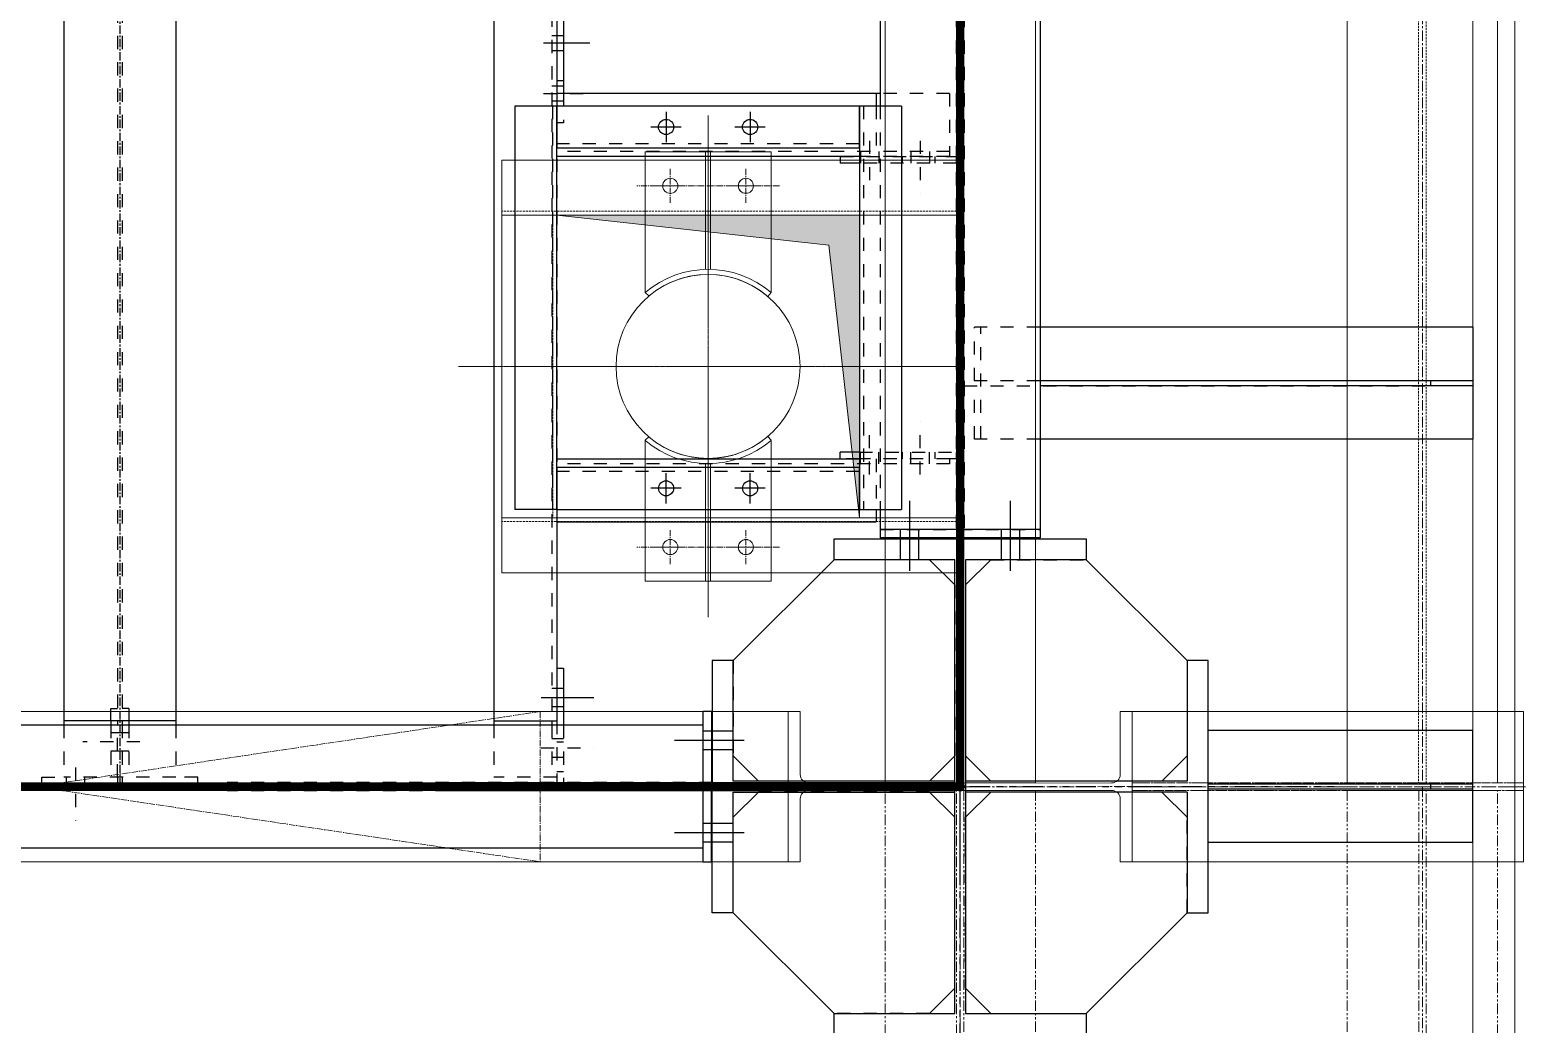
# Model space of a CAD drawing. Header units: inches. Extents: x 209270 to 234360, y -180214 to -150194.
# Drawn here: x 227405 to 229186, y -165546 to -164363 of the extents above; entities that cross this region are included whole.
import ezdxf

# ---------------------------------------------------------------- set-up
doc = ezdxf.new("R2010")
doc.units = ezdxf.units.IN
doc.header["$LTSCALE"] = 10
doc.header["$MEASUREMENT"] = 0
for name, pattern in [('CENTER', [2, 1.25, -0.25, 0.25, -0.25]), ('CENTER2', [1.125, 0.75, -0.125, 0.125, -0.125]), ('DXK_LINE_DOT2', [3.9198, 1.9599, -1.9599]), ('DXK_LINE_DOT5', [7.8785, 2.979, -0.9799, 0.9799, -0.9799, 0.9799, -0.9799]), ('HIDDEN', [0.375, 0.25, -0.125]), ('PHANTOM', [2.5, 1.25, -0.25, 0.25, -0.25, 0.25, -0.25])]:
    doc.linetypes.add(name, pattern=pattern)
doc.layers.get('0').update_dxf_attribs({"color": 1})
for name, color, linetype in [('$AUDIT_BAD_LAYER1', 1, 'Continuous'), ('_BLUE_0', 5, 'Continuous'), ('_BLUE_1', 5, 'Continuous'), ('_BLUE_2', 5, 'Continuous'), ('_BLUE_4', 5, 'Continuous')]:
    doc.layers.add(name, color=color, linetype=linetype)
for name, color, linetype, lineweight in [('AM_5', 1, 'Continuous', 0), ('CEN', 1, 'CENTER', 9), ('CENETR LINE', 1, 'CENTER2', 9), ('CENTERLINE', 1, 'CENTER2', 9), ('Chute', 1, 'Continuous', 9), ('CIVIL', 1, 'Continuous', 9), ('DIM', 1, 'Continuous', 13), ('handrail', 1, 'FENCELINE1', 9), ('HIDDEN', 1, 'HIDDEN', 9), ('MAIN OBJECT', 1, 'Continuous', 18), ('PHANTOM', 1, 'PHANTOM', 0), ('Sheeting', 1, 'Continuous', 0)]:
    doc.layers.add(name, color=color, linetype=linetype, lineweight=lineweight)
doc.linetypes.add('FENCELINE1', pattern='A,0.25,-0.1,[133,arial.ttf,S=0.1,R=0,X=-0.1,Y=0],-0.1,1', length=1.45)

# ---------------------------------------------------------------- blocks, each defined once
blk = doc.blocks.new('A$C426f7GU6TT')
at = {"layer": 'CEN'}
for p, q in [((0, 235.7), (0, -235.7)), ((-235.7, 0), (235.7, 0))]:
    blk.add_line(p, q, dxfattribs=at)
blk.add_circle((0, 0), 5, dxfattribs=at)
at = {"layer": 'MAIN OBJECT'}
blk.add_lwpolyline([(4.4, -180.2, 0.414214), (14.6, -190.4), (89.4, -190.4), (89.4, -204.7), (-89.4, -204.7), (-89.4, -190.4), (-14.6, -190.4, 0.414214), (-4.4, -180.2), (-4.4, 180.2, 0.414214), (-14.6, 190.4), (-89.4, 190.4), (-89.4, 204.7), (89.4, 204.7), (89.4, 190.4), (14.6, 190.4, 0.414214), (4.4, 180.2), (4.4, -180.2)], format="xyb", dxfattribs=at)
blk = doc.blocks.new('A$Cb10ac4c2')
at = {"layer": 'CENETR LINE'}
for p, q in [((0, 111.9, 0), (0, -40.4, 121420759.9)), ((-45, -20.2), (-45, 20.2)), ((45, -20.2), (45, 20.2)), ((45, -20.2), (45, 20.2)), ((-85, 0), (85, 0)), ((-27, 0.1, 0), (-63, 0.1, 0)), ((63, 0.1, 0), (27, 0.1, 0))]:
    blk.add_line(p, q, dxfattribs=at)
at = {"layer": 'MAIN OBJECT', "ltscale": 10}
for p, q in [((-75, 127.1, -59806266.3), (-71.1, 131.6, 0)), ((-75, -40.4, 60710380), (-75, 127.1, -59806266.3)), ((75, 127.1, -59806267.4), (70.6, 131.1, -59806267.4)), ((75, 127.1, -59806267.4), (75, -40.4, 60710380)), ((-3, 99.4, 4205928.3), (-3, -40.4, 121420759.9)), ((3, 99.4, 4205928.3), (3, -40.4, 121420759.9)), ((75, -40.4, 60710380), (-75, -40.4, 60710380))]:
    blk.add_line(p, q, dxfattribs=at)
at = {"layer": 'MAIN OBJECT'}
for centre in [(-45, 0.1), (45, 0.1)]:
    blk.add_circle(centre, 9, dxfattribs=at)
at = {"layer": 'MAIN OBJECT', "ltscale": 10}
for centre, radius in [((-45, 0), 8.95), ((45, 0.1, 0), 9)]:
    blk.add_circle(centre, radius, dxfattribs=at)
for radius, start, end in [(115.5, 229.5129, 310.4871), (109.5, 229.5133, 310.1102)]:
    blk.add_arc((0, 214.9, -60710380), radius, start, end, dxfattribs=at)
blk = doc.blocks.new('A$CcDSGYTRTRT')
at = {"layer": 'CIVIL'}
h = blk.add_hatch(color=1, dxfattribs=at)
h.dxf.hatch_style = 1
h.paths.add_polyline_path([(-180, 180), (180, 180), (180, -180), (144.3, 143.8)])
at = {"layer": 'CENTERLINE', "ltscale": 0.3}
for p, q in [((0, -296.9, 0), (0, 296.9, 0)), ((-298.5, 0, 0), (298.5, 0, 0))]:
    blk.add_line(p, q, dxfattribs=at)
at = {"layer": 'Chute', "ltscale": 10}
blk.add_circle((0, 0, 0), 109.5, dxfattribs=at)
at = {"layer": 'CIVIL', "color": 1, "elevation": 0}
blk.add_lwpolyline([(180, -180), (144.3, 143.8), (-180, 180)], dxfattribs=at)
at = {"layer": 'CIVIL'}
blk.add_circle((0, 0, 0), 109.5, dxfattribs=at)
at = {"layer": 'HIDDEN'}
for p, q in [((-184.7, 295.6, -170993130.3), (-184.7, -245.4, -121420762.7)), ((184.7, 295.6, -170993130.3), (184.7, -245.4, -121420762.7)), ((180, -184.7, -182131142.6), (-180, -184.7, 0))]:
    blk.add_line(p, q, dxfattribs=at)
at = {"layer": 'MAIN OBJECT'}
for p, q in [((-245.4, 295.6, -110282750.3), (-245.4, -245.4, -60710382.7)), ((-180, 295.6, -170993130.3), (-180, -245.4, -121420762.7)), ((180, 295.6, -170993130.3), (180, -245.4, -121420762.7)), ((245.4, 295.6, -110282750.3), (245.4, -245.4, -60710382.7)), ((180, 180, -121420762.7), (180, -180, -121420762.7)), ((180, -180, -182131142.6), (-180, -180, 0)), ((180, -245.4, -121420762.7), (-245.4, -245.4, 60710380)), ((180, -245.4, 60710380), (-180, -245.4, 60710380)), ((180, -245.4, -121420762.7), (245.4, -245.4, -60710382.7))]:
    blk.add_line(p, q, dxfattribs=at)
at = {"layer": 'MAIN OBJECT', "elevation": 0}
blk.add_lwpolyline([(180, 180), (-180, 180), (-180, -180), (180, -180)], close=True, dxfattribs=at)
at = {"layer": 'AM_5', "rotation": 270}
blk.add_blockref('A$Cb10ac4c2', (-215, 0, -121420759.9), dxfattribs=at)
at = {"layer": 'AM_5', "xscale": -1, "rotation": 90}
blk.add_blockref('A$Cb10ac4c2', (215, 0, -121420759.9), dxfattribs=at)
blk = doc.blocks.new('A$C6febed19')
at = {"layer": 'AM_5', "xscale": -1}
blk.add_blockref('A$CcDSGYTRTRT', (0, 0), dxfattribs=at)
blk = doc.blocks.new('A$C1b4ed5d7')
at = {"layer": 'PHANTOM'}
for p, q in [((11500, 11000, 0), (11500, 0, 0)), ((11700.3, 11000, -0.8), (12174.5, 11000, -0.8)), ((12050, 11000, -0.8), (12050, 4.4, -0.8))]:
    blk.add_line(p, q, dxfattribs=at)
for points, elevation in [([(12170.1, 11089.4), (11704.7, 11089.4), (11704.7, 10910.6), (12170.1, 10910.6)], -0.8), ([(11589.4, 10995.6), (11589.4, 4.4), (11410.6, 4.4), (11410.6, 10995.6)], 0), ([(11504.4, 10995.6), (11504.4, 4.4), (11495.6, 4.4), (11495.6, 10995.6)], 0), ([(12170.1, 11004.4), (11704.7, 11004.4), (11704.7, 10995.6), (12170.1, 10995.6)], -0.8)]:
    blk.add_lwpolyline(points, close=True, dxfattribs=dict(at, elevation=elevation))
at = {"layer": 'PHANTOM', "elevation": -0.8}
for points in [[(12139.4, 4.4), (12139.4, 10995.6), (11960.6, 10995.6), (11960.6, 4.4)], [(12054.4, 4.4), (12054.4, 10995.6), (12045.6, 10995.6), (12045.6, 4.4)]]:
    blk.add_lwpolyline(points, dxfattribs=at)
blk = doc.blocks.new('A$Ca692a303')
at = {"layer": 'CENETR LINE'}
for p, q in [((1200, 89.4), (0, -89.4)), ((0, 89.4), (1200, -89.4))]:
    blk.add_line(p, q, dxfattribs=at)
blk.add_lwpolyline([(0, -89.4), (0, 89.4), (1200, 89.4), (1200, -89.4)], close=True, dxfattribs=at)
blk = doc.blocks.new('MECH_DRAWING')
at = {"layer": 'CEN'}
for p, q in [((229061.8, -155263.7), (229061.8, -165259.3)), ((217212.2, -165263.7), (228311.6, -165263.7)), ((228712.2, -165263.7), (229186.4, -165263.7))]:
    blk.add_line(p, q, dxfattribs=at)
at = {"layer": 'CEN', "elevation": 0.8}
blk.add_lwpolyline([(217011.9, -155263.7), (228511.9, -155263.7), (228511.9, -165263.7), (217011.9, -165263.7)], close=True, dxfattribs=at)
blk.add_lwpolyline([(217011.9, -165263.7), (217011.9, -165263.7), (228511.9, -165263.7), (228511.9, -165268.7)], dxfattribs=at)
at = {"layer": 'handrail', "const_width": 10}
blk.add_lwpolyline([(217011.9, -157988.4), (217011.9, -165263.7), (228511.9, -165263.7), (228511.9, -163968.7)], dxfattribs=at)
at = {"layer": 'HIDDEN'}
blk.add_lwpolyline([(228507.5, -165259.3), (228507.5, -155268.1), (228516.3, -155268.1), (228516.3, -165259.3)], close=True, dxfattribs=at)
at = {"layer": 'HIDDEN', "elevation": 0}
blk.add_lwpolyline([(229066.2, -165259.3), (229066.2, -155268.1), (229057.4, -155268.1), (229057.4, -165259.3)], dxfattribs=at)
for points in [[(228307.2, -165268.1), (217216.6, -165268.1), (217216.6, -165259.3), (228307.2, -165259.3)], [(229182, -165268.1), (228716.6, -165268.1), (228716.6, -165259.3), (229182, -165259.3)]]:
    blk.add_lwpolyline(points, close=True, dxfattribs=at)
at = {"layer": 'MAIN OBJECT'}
blk.add_lwpolyline([(228422.5, -165259.3), (228422.5, -155268.1), (228601.3, -155268.1), (228601.3, -165259.3)], close=True, dxfattribs=at)
at = {"layer": 'MAIN OBJECT', "elevation": 0}
blk.add_lwpolyline([(229151.2, -165259.3), (229151.2, -155268.1), (228972.4, -155268.1), (228972.4, -165259.3)], dxfattribs=at)
for points in [[(228307.2, -165353.1), (217216.6, -165353.1), (217216.6, -165174.3), (228307.2, -165174.3)], [(229182, -165353.1), (228716.6, -165353.1), (228716.6, -165174.3), (229182, -165174.3)]]:
    blk.add_lwpolyline(points, close=True, dxfattribs=at)
at = {"layer": 'Sheeting'}
for points in [[(216351.9, -154713.7), (229171.9, -154713.7), (229171.9, -165813.7), (216351.9, -165813.7)], [(216401.9, -154763.7), (229121.9, -154763.7), (229121.9, -165763.7), (216401.9, -165763.7)]]:
    blk.add_lwpolyline(points, close=True, dxfattribs=at)
at = {"layer": '$AUDIT_BAD_LAYER1', "rotation": 270.0096740856855}
blk.add_blockref('A$C426f7GU6TT', (228511.9, -165263.7, 0), dxfattribs=at)
at = {"layer": 'DIM', "rotation": 270}
blk.add_blockref('A$C6febed19', (228211.9, -164763.6, 0.8), dxfattribs=at)
at = {"layer": 'DIM'}
for name, p in [('A$C1b4ed5d7', (217011.9, -176263.7, 0.8)), ('A$Ca692a303', (226811.9, -165263.7, 0.8))]:
    blk.add_blockref(name, p, dxfattribs=at)
blk = doc.blocks.new('GridLine-116860372-154899 - 114867')
at = {"layer": '_BLUE_2', "linetype": 'DXK_LINE_DOT5'}
blk.add_line((23950.6, 10927.9), (23950.6, 14695.8), dxfattribs=at)
blk = doc.blocks.new('GridLine-116860372-116904 - 114867')
at = {"layer": '_BLUE_2', "linetype": 'DXK_LINE_DOT5'}
blk.add_line((23950.6, 12454.5), (23950.6, 27661.7), dxfattribs=at)
blk = doc.blocks.new('GridLine-116860372-116905 - 114867')
at = {"layer": '_BLUE_2', "linetype": 'DXK_LINE_DOT5'}
blk.add_line((2535.4, 12570.8), (24512.1, 12570.8), dxfattribs=at)
blk = doc.blocks.new('Part-116860372-149982 - 114867')
at = {"layer": '_BLUE_1', "linetype": 'DXK_LINE_DOT2'}
blk.add_line((24319.3, 12487.6), (24319.3, 12654.1), dxfattribs=at)
at = {"layer": '_BLUE_2', "linetype": 'Continuous'}
for p, q in [((24713.1, 12654.1), (24319.3, 12654.1)), ((24713.1, 12487.6), (24713.1, 12654.1)), ((24713.1, 12574.4), (24319.3, 12574.4)), ((24713.1, 12567.3), (24319.3, 12567.3)), ((24650.6, 12567.3), (24650.6, 12574.4)), ((24713.1, 12487.6), (24319.3, 12487.6))]:
    blk.add_line(p, q, dxfattribs=at)
blk = doc.blocks.new('Part-116860372-114919 - 114867')
at = {"layer": '_BLUE_4', "linetype": 'Continuous'}
blk.add_hatch(color=256, dxfattribs=at).paths.add_polyline_path([(23950.6, 12565.8, -1), (23950.6, 12575.8, -1)])
at = {"layer": '_BLUE_2', "linetype": 'Continuous'}
for p, q in [((23763.1, 12939.6), (24138.1, 12939.6)), ((23763.1, 12908.3), (23763.1, 12939.6)), ((24138.1, 12939.6), (24138.1, 12908.3)), ((23942.4, 12908.3), (23763.1, 12908.3)), ((23942.4, 12233.3), (23942.4, 12908.3)), ((24138.1, 12908.3), (23958.7, 12908.3)), ((23958.7, 12908.3), (23958.7, 12233.3)), ((23763.1, 12202.1), (23763.1, 12233.3)), ((23763.1, 12233.3), (23942.4, 12233.3)), ((23958.7, 12233.3), (24138.1, 12233.3)), ((24138.1, 12233.3), (24138.1, 12202.1)), ((24138.1, 12202.1), (23763.1, 12202.1))]:
    blk.add_line(p, q, dxfattribs=at)
at = {"layer": '_BLUE_4', "linetype": 'CENTER'}
blk.add_line((23950.6, 12570.8), (23950.6, 12570.8), dxfattribs=at)
at = {"layer": '_BLUE_4', "linetype": 'Continuous'}
blk.add_circle((23950.6, 12570.8), 5, dxfattribs=at)
blk = doc.blocks.new('Part-116860372-114920 - 114867')
at = {"layer": '_BLUE_1', "linetype": 'DXK_LINE_DOT2'}
for p, q in [((23581.8, 12577.1), (23581.8, 12564.6)), ((23942.4, 12562.7), (23942.4, 12579))]:
    blk.add_line(p, q, dxfattribs=at)
at = {"layer": '_BLUE_2', "linetype": 'Continuous'}
for p, q in [((23613.1, 12758.3), (23581.8, 12758.3)), ((23581.8, 12758.3), (23581.8, 12577.1)), ((23613.1, 12579), (23613.1, 12758.3)), ((23581.8, 12383.3), (23581.8, 12564.6)), ((23942.4, 12579), (23613.1, 12579)), ((23613.1, 12383.3), (23613.1, 12562.7)), ((23613.1, 12562.7), (23942.4, 12562.7)), ((23613.1, 12383.3), (23581.8, 12383.3))]:
    blk.add_line(p, q, dxfattribs=at)
blk = doc.blocks.new('Part-116860372-114921 - 114867')
at = {"layer": '_BLUE_1', "linetype": 'DXK_LINE_DOT2'}
blk.add_line((23958.7, 12579), (23958.7, 12562.7), dxfattribs=at)
at = {"layer": '_BLUE_2', "linetype": 'Continuous'}
for p, q in [((24319.3, 12758.3), (24288.1, 12758.3)), ((24288.1, 12758.3), (24288.1, 12579)), ((24319.3, 12383.3), (24319.3, 12758.3)), ((24288.1, 12579), (23958.7, 12579)), ((24288.1, 12562.7), (23958.7, 12562.7)), ((24288.1, 12562.7), (24288.1, 12383.3)), ((24288.1, 12562.7), (24288.1, 12562.7)), ((24288.1, 12383.3), (24319.3, 12383.3))]:
    blk.add_line(p, q, dxfattribs=at)
blk = doc.blocks.new('Part-116860372-114922 - 114867')
at = {"layer": '_BLUE_4', "linetype": 'Continuous'}
blk.add_hatch(color=256, dxfattribs=at).paths.add_polyline_path([(23950.6, 12565.8, -1), (23950.6, 12575.8, -1)])
at = {"layer": '_BLUE_1', "linetype": 'DXK_LINE_DOT2'}
for p, q in [((23568.1, 12574.8), (20583.1, 12574.8)), ((23568.1, 12566.9), (20583.1, 12566.9)), ((23568.1, 12564.6), (23568.1, 12577.1))]:
    blk.add_line(p, q, dxfattribs=at)
at = {"layer": '_BLUE_2', "linetype": 'Continuous'}
for p, q in [((23568.1, 12662.3), (20583.1, 12662.3)), ((23568.1, 12577.1), (23568.1, 12662.3)), ((23568.1, 12479.3), (23568.1, 12564.6)), ((23568.1, 12479.3), (20583.1, 12479.3))]:
    blk.add_line(p, q, dxfattribs=at)
at = {"layer": '_BLUE_4', "linetype": 'CENTER'}
blk.add_line((20200.6, 12570.8), (23950.6, 12570.8), dxfattribs=at)
at = {"layer": '_BLUE_4', "linetype": 'Continuous'}
blk.add_circle((23950.6, 12570.8), 5, dxfattribs=at)
blk = doc.blocks.new('Part-116860372-114999 - 114867')
at = {"layer": '_BLUE_4', "linetype": 'Continuous'}
blk.add_hatch(color=256, dxfattribs=at).paths.add_polyline_path([(22700.6, 12565.8, -1), (22700.6, 12575.8, -1)])
at = {"layer": '_BLUE_1', "linetype": 'DXK_LINE_DOT2'}
for p, q in [((22697, 15569.1), (22697, 12668.6)), ((22704.1, 15569.1), (22704.1, 12668.6)), ((22617.3, 12662.3), (22617.3, 12584.8)), ((22697, 12584.8), (22697, 12662.3)), ((22704.1, 12662.3), (22704.1, 12584.8)), ((22783.8, 12662.3), (22783.8, 12584.8)), ((22783.8, 12584.8), (22617.3, 12584.8))]:
    blk.add_line(p, q, dxfattribs=at)
at = {"layer": '_BLUE_2', "linetype": 'Continuous'}
for p, q in [((22783.8, 15479.8), (22783.8, 12662.3)), ((22617.3, 15464.6), (22617.3, 12662.3)), ((22783.8, 12668.6), (22617.3, 12668.6)), ((22697, 12668.6), (22697, 12662.3)), ((22704.1, 12668.6), (22704.1, 12662.3))]:
    blk.add_line(p, q, dxfattribs=at)
at = {"layer": '_BLUE_4', "linetype": 'CENTER'}
blk.add_line((22700.6, 15583.3), (22700.6, 12570.8), dxfattribs=at)
at = {"layer": '_BLUE_4', "linetype": 'Continuous'}
blk.add_circle((22700.6, 12570.8), 5, dxfattribs=at)
blk = doc.blocks.new('Part-116860372-115005 - 114867')
at = {"layer": '_BLUE_4', "linetype": 'Continuous'}
blk.add_hatch(color=256, dxfattribs=at).paths.add_polyline_path([(23950.6, 12565.8, -1), (23950.6, 12575.8, -1)])
at = {"layer": '_BLUE_1', "linetype": 'DXK_LINE_DOT2'}
for p, q in [((23944.7, 20971.6), (23944.7, 12953.3)), ((23956.4, 20971.6), (23956.4, 12953.3)), ((23831.8, 13583.3), (23831.8, 12983.3))]:
    blk.add_line(p, q, dxfattribs=at)
at = {"layer": '_BLUE_2', "linetype": 'Continuous'}
for p, q in [((23831.8, 15464.6), (23831.8, 13583.3)), ((24069.3, 15464.6), (24069.3, 12953.3)), ((23831.8, 12983.3), (23831.8, 12953.3)), ((24069.3, 12953.3), (23831.8, 12953.3))]:
    blk.add_line(p, q, dxfattribs=at)
at = {"layer": '_BLUE_4', "linetype": 'CENTER'}
blk.add_line((23950.6, 21320.8), (23950.6, 12570.8), dxfattribs=at)
at = {"layer": '_BLUE_4', "linetype": 'Continuous'}
blk.add_circle((23950.6, 12570.8), 5, dxfattribs=at)
blk = doc.blocks.new('Bolt-116860372-115392 - 114867')
at = {"layer": '_BLUE_2', "linetype": 'Continuous'}
for p, q in [((23875.6, 12892.1), (23875.6, 12995.8)), ((23875.6, 12892.1), (23875.6, 12995.8)), ((23875.6, 12892.1), (23875.6, 12995.8)), ((23875.6, 12892.1), (23875.6, 12995.8)), ((23875.6, 12892.1), (23875.6, 12995.8)), ((23875.6, 12892.1), (23875.6, 12995.8)), ((24025.6, 12892.1), (24025.6, 12995.8)), ((24025.6, 12892.1), (24025.6, 12995.8)), ((24025.6, 12892.1), (24025.6, 12995.8)), ((24025.6, 12892.1), (24025.6, 12995.8)), ((24025.6, 12892.1), (24025.6, 12995.8)), ((24025.6, 12892.1), (24025.6, 12995.8)), ((23861.8, 12940.8), (23861.8, 12953.3)), ((23861.8, 12940.8), (23861.8, 12953.3)), ((23861.8, 12940.8), (23861.8, 12953.3)), ((23861.8, 12940.8), (23861.8, 12953.3)), ((23861.8, 12940.8), (23861.8, 12953.3)), ((23861.8, 12940.8), (23861.8, 12953.3)), ((23861.8, 12908.3), (23861.8, 12939.6)), ((23861.8, 12908.3), (23861.8, 12939.6)), ((23861.8, 12908.3), (23861.8, 12939.6)), ((23861.8, 12908.3), (23861.8, 12939.6)), ((23861.8, 12908.3), (23861.8, 12939.6)), ((23861.8, 12908.3), (23861.8, 12939.6)), ((23889.3, 12940.8), (23889.3, 12953.3)), ((23889.3, 12940.8), (23889.3, 12953.3)), ((23889.3, 12940.8), (23889.3, 12953.3)), ((23889.3, 12940.8), (23889.3, 12953.3)), ((23889.3, 12940.8), (23889.3, 12953.3)), ((23889.3, 12940.8), (23889.3, 12953.3)), ((23889.3, 12908.3), (23889.3, 12939.6)), ((23889.3, 12908.3), (23889.3, 12939.6)), ((23889.3, 12908.3), (23889.3, 12939.6)), ((23889.3, 12908.3), (23889.3, 12939.6)), ((23889.3, 12908.3), (23889.3, 12939.6)), ((23889.3, 12908.3), (23889.3, 12939.6)), ((24011.8, 12940.8), (24011.8, 12953.3)), ((24011.8, 12940.8), (24011.8, 12953.3)), ((24011.8, 12940.8), (24011.8, 12953.3)), ((24011.8, 12940.8), (24011.8, 12953.3)), ((24011.8, 12940.8), (24011.8, 12953.3)), ((24011.8, 12940.8), (24011.8, 12953.3)), ((24011.8, 12908.3), (24011.8, 12939.6)), ((24011.8, 12908.3), (24011.8, 12939.6)), ((24011.8, 12908.3), (24011.8, 12939.6)), ((24011.8, 12908.3), (24011.8, 12939.6)), ((24011.8, 12908.3), (24011.8, 12939.6)), ((24011.8, 12908.3), (24011.8, 12939.6)), ((24039.3, 12940.8), (24039.3, 12953.3)), ((24039.3, 12940.8), (24039.3, 12953.3)), ((24039.3, 12940.8), (24039.3, 12953.3)), ((24039.3, 12940.8), (24039.3, 12953.3)), ((24039.3, 12940.8), (24039.3, 12953.3)), ((24039.3, 12940.8), (24039.3, 12953.3)), ((24039.3, 12908.3), (24039.3, 12939.6)), ((24039.3, 12908.3), (24039.3, 12939.6)), ((24039.3, 12908.3), (24039.3, 12939.6)), ((24039.3, 12908.3), (24039.3, 12939.6)), ((24039.3, 12908.3), (24039.3, 12939.6)), ((24039.3, 12908.3), (24039.3, 12939.6))]:
    blk.add_line(p, q, dxfattribs=at)
blk = doc.blocks.new('Part-116860372-115028 - 114867')
at = {"layer": '_BLUE_4', "linetype": 'Continuous'}
for points in [[(23350.6, 13815.8, -1), (23350.6, 13825.8, -1)], [(23350.6, 12565.8, -1), (23350.6, 12575.8, -1)]]:
    blk.add_hatch(color=256, dxfattribs=at).paths.add_polyline_path(points)
at = {"layer": '_BLUE_1', "linetype": 'DXK_LINE_DOT2'}
for p, q in [((23343.4, 13720.8), (23343.4, 12668.6)), ((23350.6, 13583.3), (23350.6, 12983.3)), ((23256.8, 12662.3), (23256.8, 12584.8)), ((23343.4, 12662.3), (23343.4, 12584.8)), ((23350.6, 12668.6), (23350.6, 12584.8)), ((23350.6, 12584.8), (23256.8, 12584.8))]:
    blk.add_line(p, q, dxfattribs=at)
at = {"layer": '_BLUE_2', "linetype": 'Continuous'}
for p, q in [((23256.8, 13720.8), (23256.8, 12662.3)), ((23350.6, 13720.8), (23256.8, 13720.8)), ((23350.6, 13720.8), (23350.6, 13583.3)), ((23350.6, 12983.3), (23350.6, 12668.6)), ((23256.8, 12668.6), (23350.6, 12668.6)), ((23343.4, 12668.6), (23343.4, 12662.3))]:
    blk.add_line(p, q, dxfattribs=at)
at = {"layer": '_BLUE_4', "linetype": 'CENTER'}
for p, q in [((23350.6, 13820.8), (23350.6, 13583.3)), ((23350.6, 12983.3), (23350.6, 12668.6)), ((23350.6, 12584.8), (23350.6, 12570.8))]:
    blk.add_line(p, q, dxfattribs=at)
at = {"layer": '_BLUE_4', "linetype": 'Continuous'}
for centre in [(23350.6, 13820.8), (23350.6, 12570.8)]:
    blk.add_circle(centre, 5, dxfattribs=at)
blk = doc.blocks.new('Part-116860372-115315 - 114867')
at = {"layer": '_BLUE_1', "linetype": 'DXK_LINE_DOT2'}
for p, q in [((22687, 12668.6), (22687, 12687.3)), ((22687, 12687.3), (22697, 12687.3)), ((22687, 12662.3), (22687, 12584.8)), ((22697, 12668.6), (22697, 12662.3)), ((22584.5, 12574.8), (22584.5, 12584.8)), ((22584.5, 12584.8), (22617.3, 12584.8)), ((22697, 12584.8), (22697, 12574.8))]:
    blk.add_line(p, q, dxfattribs=at)
at = {"layer": '_BLUE_2', "linetype": 'Continuous'}
blk.add_line((22687, 12668.6), (22687, 12662.3), dxfattribs=at)
blk = doc.blocks.new('Part-116860372-115316 - 114867')
at = {"layer": '_BLUE_1', "linetype": 'DXK_LINE_DOT2'}
for p, q in [((22714.1, 12687.3), (22704.1, 12687.3)), ((22714.1, 12687.3), (22714.1, 12668.6)), ((22704.1, 12668.6), (22704.1, 12662.3)), ((22714.1, 12662.3), (22714.1, 12584.8)), ((22704.1, 12584.8), (22704.1, 12574.8)), ((22816.6, 12584.8), (22783.8, 12584.8)), ((22816.6, 12574.8), (22816.6, 12584.8))]:
    blk.add_line(p, q, dxfattribs=at)
at = {"layer": '_BLUE_2', "linetype": 'Continuous'}
blk.add_line((22714.1, 12668.6), (22714.1, 12662.3), dxfattribs=at)
blk = doc.blocks.new('Bolt-116860372-115317 - 114867')
at = {"layer": '_BLUE_1', "linetype": 'DXK_LINE_DOT2'}
for p, q in [((22697, 12651), (22687, 12651)), ((22704.1, 12651), (22697, 12651)), ((22714.1, 12651), (22704.1, 12651)), ((22730.4, 12637.3), (22645.4, 12637.3)), ((22697, 12623.5), (22687, 12623.5)), ((22704.1, 12623.5), (22697, 12623.5)), ((22714.1, 12623.5), (22704.1, 12623.5))]:
    blk.add_line(p, q, dxfattribs=at)
blk = doc.blocks.new('Bolt-116860372-115337 - 114867')
at = {"layer": '_BLUE_1', "linetype": 'DXK_LINE_DOT2'}
for p, q in [((22620.8, 12584.8), (22620.8, 12574.8)), ((22634.5, 12599.1), (22634.5, 12520.3)), ((22648.3, 12584.8), (22648.3, 12574.8)), ((22620.8, 12574.8), (22620.8, 12566.9)), ((22648.3, 12574.8), (22648.3, 12566.9))]:
    blk.add_line(p, q, dxfattribs=at)
blk = doc.blocks.new('Part-116860372-115391 - 114867')
at = {"layer": '_BLUE_1', "linetype": 'DXK_LINE_DOT2'}
blk.add_line((23831.8, 12953.3), (24069.3, 12953.3), dxfattribs=at)
at = {"layer": '_BLUE_2', "linetype": 'Continuous'}
for p, q in [((23831.8, 12953.3), (23831.8, 12940.8)), ((24069.3, 12940.8), (23831.8, 12940.8)), ((24069.3, 12953.3), (24069.3, 12940.8))]:
    blk.add_line(p, q, dxfattribs=at)
blk = doc.blocks.new('Bolt-116860372-116775 - 114867')
at = {"layer": '_BLUE_2', "linetype": 'Continuous'}
for p, q in [((23513.1, 12992.1), (23513.1, 13037.1)), ((23638.1, 12992.1), (23638.1, 13037.1)), ((23535.6, 13014.6), (23490.6, 13014.6)), ((23660.6, 13014.6), (23615.6, 13014.6))]:
    blk.add_line(p, q, dxfattribs=at)
for centre in [(23513.1, 13014.6), (23638.1, 13014.6)]:
    blk.add_circle(centre, 11.2, dxfattribs=at)
blk = doc.blocks.new('Part-116860372-115835 - 114867')
at = {"layer": '_BLUE_1', "linetype": 'DXK_LINE_DOT2'}
for p, q in [((23360.6, 13813.7), (23360.6, 13727.1)), ((23360.6, 13795.1), (23350.6, 13795.1)), ((23350.6, 13727.1), (23360.6, 13727.1)), ((23360.6, 13714.6), (23360.6, 13724.7)), ((23360.6, 13620.8), (23350.6, 13620.8)), ((23360.6, 13602.1), (23360.6, 13558.3)), ((23360.6, 13558.3), (23350.6, 13558.3))]:
    blk.add_line(p, q, dxfattribs=at)
at = {"layer": '_BLUE_2', "linetype": 'Continuous'}
for p, q in [((23350.6, 13727.1), (23350.6, 13721.9)), ((23350.6, 13721.9), (23350.6, 13720.8)), ((23360.6, 13727.1), (23360.6, 13726.5)), ((23360.6, 13726.5), (23360.6, 13714.6)), ((23350.6, 13714.6), (23360.6, 13714.6)), ((23360.6, 13714.6), (23360.6, 13602.1))]:
    blk.add_line(p, q, dxfattribs=at)
blk = doc.blocks.new('Part-116860372-115832 - 114867')
at = {"layer": '_BLUE_1', "linetype": 'DXK_LINE_DOT2'}
for p, q in [((23360.6, 12662.3), (23360.6, 12574.8)), ((23350.6, 12637.3), (23360.6, 12637.3)), ((23350.6, 12593.5), (23360.6, 12593.5))]:
    blk.add_line(p, q, dxfattribs=at)
at = {"layer": '_BLUE_2', "linetype": 'Continuous'}
for p, q in [((23350.6, 12747.3), (23360.6, 12747.3)), ((23360.6, 12747.3), (23360.6, 12662.3)), ((23350.6, 12668.6), (23350.6, 12662.3))]:
    blk.add_line(p, q, dxfattribs=at)
blk = doc.blocks.new('Bolt-116860372-115833 - 114867')
at = {"layer": '_BLUE_1', "linetype": 'DXK_LINE_DOT2'}
for p, q in [((23327.2, 12628.5), (23405.9, 12628.5)), ((23343.4, 12642.3), (23350.6, 12642.3)), ((23350.6, 12642.3), (23360.6, 12642.3)), ((23343.4, 12614.8), (23350.6, 12614.8)), ((23350.6, 12614.8), (23360.6, 12614.8))]:
    blk.add_line(p, q, dxfattribs=at)
at = {"layer": '_BLUE_2', "linetype": 'Continuous'}
for p, q in [((23343.4, 12717.3), (23350.6, 12717.3)), ((23350.6, 12717.3), (23360.6, 12717.3)), ((23327.2, 12703.5), (23405.9, 12703.5)), ((23343.4, 12689.8), (23350.6, 12689.8)), ((23350.6, 12689.8), (23360.6, 12689.8))]:
    blk.add_line(p, q, dxfattribs=at)
blk = doc.blocks.new('Bolt-116860372-115836 - 114867')
at = {"layer": '_BLUE_1', "linetype": 'DXK_LINE_DOT2'}
for p, q in [((23343.4, 13613.3), (23350.6, 13613.3)), ((23350.6, 13613.3), (23360.6, 13613.3)), ((23330.9, 13602.1), (23399.7, 13602.1)), ((23343.4, 13590.8), (23350.6, 13590.8)), ((23350.6, 13590.8), (23360.6, 13590.8))]:
    blk.add_line(p, q, dxfattribs=at)
at = {"layer": '_BLUE_2', "linetype": 'Continuous'}
for p, q in [((23330.9, 13677.1), (23399.7, 13677.1)), ((23343.4, 13688.3), (23350.6, 13688.3)), ((23350.6, 13688.3), (23360.6, 13688.3)), ((23343.4, 13665.8), (23350.6, 13665.8)), ((23350.6, 13665.8), (23360.6, 13665.8))]:
    blk.add_line(p, q, dxfattribs=at)
blk = doc.blocks.new('Bolt-116860372-149998 - 114867')
at = {"layer": '_BLUE_1', "linetype": 'DXK_LINE_DOT2'}
for p, q in [((23815.9, 13531.7), (23815.9, 13453)), ((23890.9, 13531.7), (23890.9, 13453)), ((23802.2, 13515.5), (23802.2, 13508.3)), ((23802.2, 13508.3), (23802.2, 13498.3)), ((23829.7, 13515.5), (23829.7, 13508.3)), ((23829.7, 13508.3), (23829.7, 13498.3)), ((23877.2, 13515.5), (23877.2, 13508.3)), ((23877.2, 13508.3), (23877.2, 13498.3)), ((23904.7, 13515.5), (23904.7, 13508.3)), ((23904.7, 13508.3), (23904.7, 13498.3))]:
    blk.add_line(p, q, dxfattribs=at)
blk = doc.blocks.new('Bolt-116860372-116776 - 114867')
at = {"layer": '_BLUE_2', "linetype": 'Continuous'}
for p, q in [((23513.1, 13574.6), (23513.1, 13529.6)), ((23638.1, 13574.6), (23638.1, 13529.6)), ((23490.6, 13552.1), (23535.6, 13552.1)), ((23615.6, 13552.1), (23660.6, 13552.1))]:
    blk.add_line(p, q, dxfattribs=at)
for centre in [(23513.1, 13552.1), (23638.1, 13552.1)]:
    blk.add_circle(centre, 11.3, dxfattribs=at)
blk = doc.blocks.new('Part-116860372-116770 - 114867')
at = {"layer": '_BLUE_1', "linetype": 'DXK_LINE_DOT2'}
for p, q in [((23800.6, 13058.3), (23772.2, 13058.3)), ((23800.6, 13068.3), (23944.7, 13068.3)), ((23865, 13058.3), (23865, 13068.3)), ((23913.4, 13058.3), (23913.4, 13068.3)), ((23944.7, 13058.3), (23934.7, 13058.3)), ((23944.7, 13068.3), (23944.7, 13058.3))]:
    blk.add_line(p, q, dxfattribs=at)
at = {"layer": '_BLUE_2', "linetype": 'Continuous'}
for p in [(23772.2, 13058.3), (23800.6, 13068.3)]:
    blk.add_line(p, (23772.2, 13068.3), dxfattribs=at)
blk = doc.blocks.new('Part-116860372-116768 - 114867')
at = {"layer": '_BLUE_1', "linetype": 'DXK_LINE_DOT2'}
blk.add_line((23344.3, 13583.3), (23344.3, 12983.3), dxfattribs=at)
at = {"layer": '_BLUE_2', "linetype": 'Continuous'}
for p, q in [((23288.1, 13583.3), (23288.1, 12983.3)), ((23350.6, 13583.3), (23288.1, 13583.3)), ((23350.6, 12983.3), (23350.6, 13583.3)), ((23350.6, 12983.3), (23288.1, 12983.3))]:
    blk.add_line(p, q, dxfattribs=at)
blk = doc.blocks.new('Bolt-116860372-116808 - 114867')
at = {"layer": '_BLUE_2', "linetype": 'Continuous'}
for p, q in [((23580.6, 12653.3), (23568.1, 12653.3)), ((23580.6, 12653.3), (23568.1, 12653.3)), ((23613.1, 12653.3), (23581.8, 12653.3)), ((23613.1, 12653.3), (23581.8, 12653.3)), ((23629.3, 12639.6), (23525.6, 12639.6)), ((23629.3, 12639.6), (23525.6, 12639.6)), ((23580.6, 12625.8), (23568.1, 12625.8)), ((23580.6, 12625.8), (23568.1, 12625.8)), ((23613.1, 12625.8), (23581.8, 12625.8)), ((23613.1, 12625.8), (23581.8, 12625.8)), ((23580.6, 12515.8), (23568.1, 12515.8)), ((23580.6, 12515.8), (23568.1, 12515.8)), ((23613.1, 12515.8), (23581.8, 12515.8)), ((23613.1, 12515.8), (23581.8, 12515.8)), ((23629.3, 12502.1), (23525.6, 12502.1)), ((23629.3, 12502.1), (23525.6, 12502.1)), ((23580.6, 12488.3), (23568.1, 12488.3)), ((23580.6, 12488.3), (23568.1, 12488.3)), ((23613.1, 12488.3), (23581.8, 12488.3)), ((23613.1, 12488.3), (23581.8, 12488.3))]:
    blk.add_line(p, q, dxfattribs=at)
blk = doc.blocks.new('Part-116860372-116767 - 114867')
at = {"layer": '_BLUE_1', "linetype": 'DXK_LINE_DOT2'}
blk.add_line((23800.6, 13527.1), (23350.6, 13527.1), dxfattribs=at)
at = {"layer": '_BLUE_2', "linetype": 'Continuous'}
for p, q in [((23800.6, 13583.3), (23350.6, 13583.3)), ((23350.6, 13583.3), (23350.6, 13520.8)), ((23800.6, 13520.8), (23800.6, 13583.3)), ((23800.6, 13520.8), (23350.6, 13520.8))]:
    blk.add_line(p, q, dxfattribs=at)
blk = doc.blocks.new('Part-116860372-116807 - 114867')
at = {"layer": '_BLUE_1', "linetype": 'DXK_LINE_DOT2'}
for p, q in [((23568.1, 12577.1), (23568.1, 12662.3)), ((23568.1, 12479.3), (23568.1, 12564.6)), ((23580.6, 12564.6), (23580.6, 12577.1))]:
    blk.add_line(p, q, dxfattribs=at)
at = {"layer": '_BLUE_2', "linetype": 'Continuous'}
for p, q in [((23568.1, 12662.3), (23568.1, 12683.3)), ((23568.1, 12683.3), (23580.6, 12683.3)), ((23580.6, 12683.3), (23580.6, 12577.1)), ((23580.6, 12458.3), (23580.6, 12564.6)), ((23568.1, 12458.3), (23568.1, 12479.3)), ((23580.6, 12458.3), (23568.1, 12458.3))]:
    blk.add_line(p, q, dxfattribs=at)
blk = doc.blocks.new('Part-116860372-116761 - 114867')
at = {"layer": '_BLUE_1', "linetype": 'DXK_LINE_DOT2'}
for p, q in [((23934.7, 13602.1), (23831.8, 13602.1)), ((23934.7, 13602.1), (23934.7, 13508.3)), ((23825.6, 13583.3), (23825.6, 13508.3)), ((23934.7, 13515.5), (23350.6, 13515.5)), ((23934.7, 13508.3), (23800.6, 13508.3))]:
    blk.add_line(p, q, dxfattribs=at)
at = {"layer": '_BLUE_2', "linetype": 'Continuous'}
for p, q in [((23831.8, 13602.1), (23350.6, 13602.1)), ((23350.6, 13602.1), (23350.6, 13583.3)), ((23825.6, 13602.1), (23825.6, 13583.3)), ((23800.6, 13508.3), (23350.6, 13508.3))]:
    blk.add_line(p, q, dxfattribs=at)
blk = doc.blocks.new('Part-116860372-116762 - 114867')
at = {"layer": '_BLUE_1', "linetype": 'DXK_LINE_DOT2'}
blk.add_line((23806.8, 13583.3), (23806.8, 12983.3), dxfattribs=at)
at = {"layer": '_BLUE_2', "linetype": 'Continuous'}
for p, q in [((23863.1, 13583.3), (23800.6, 13583.3)), ((23800.6, 13583.3), (23800.6, 12983.3)), ((23863.1, 13583.3), (23863.1, 12983.3)), ((23800.6, 12983.3), (23863.1, 12983.3))]:
    blk.add_line(p, q, dxfattribs=at)
blk = doc.blocks.new('Part-116860372-116763 - 114867')
at = {"layer": '_BLUE_1', "linetype": 'DXK_LINE_DOT2'}
for p, q in [((23934.7, 13051.2), (23350.6, 13051.2)), ((23934.7, 13058.3), (23800.6, 13058.3)), ((23825.6, 13058.3), (23825.6, 12983.3)), ((23934.7, 13058.3), (23934.7, 13051.2))]:
    blk.add_line(p, q, dxfattribs=at)
at = {"layer": '_BLUE_2', "linetype": 'Continuous'}
for p, q in [((23350.6, 13058.3), (23800.6, 13058.3)), ((23350.6, 12983.3), (23350.6, 12964.6)), ((23825.6, 12983.3), (23825.6, 12964.6)), ((23350.6, 12964.6), (23825.6, 12964.6))]:
    blk.add_line(p, q, dxfattribs=at)
blk = doc.blocks.new('Part-116860372-116766 - 114867')
at = {"layer": '_BLUE_1', "linetype": 'DXK_LINE_DOT2'}
blk.add_line((23800.6, 13039.6), (23350.6, 13039.6), dxfattribs=at)
at = {"layer": '_BLUE_2', "linetype": 'Continuous'}
for p, q in [((23350.6, 13045.8), (23350.6, 12983.3)), ((23800.6, 13045.8), (23350.6, 13045.8)), ((23800.6, 12983.3), (23800.6, 13045.8)), ((23350.6, 12983.3), (23800.6, 12983.3))]:
    blk.add_line(p, q, dxfattribs=at)
blk = doc.blocks.new('Bolt-116860372-116773 - 114867')
at = {"layer": '_BLUE_1', "linetype": 'DXK_LINE_DOT2'}
for p, q in [((23815.9, 13035), (23815.9, 13113.7)), ((23890.9, 13035), (23890.9, 13113.7)), ((23802.2, 13058.3), (23802.2, 13068.3)), ((23802.2, 13051.2), (23802.2, 13058.3)), ((23829.7, 13058.3), (23829.7, 13068.3)), ((23829.7, 13051.2), (23829.7, 13058.3)), ((23877.2, 13058.3), (23877.2, 13068.3)), ((23877.2, 13051.2), (23877.2, 13058.3)), ((23904.7, 13058.3), (23904.7, 13068.3)), ((23904.7, 13051.2), (23904.7, 13058.3))]:
    blk.add_line(p, q, dxfattribs=at)
blk = doc.blocks.new('Part-116860372-116844 - 114867')
at = {"layer": '_BLUE_1', "linetype": 'DXK_LINE_DOT2'}
for p, q in [((23581.8, 12577.1), (22860.3, 12577.1)), ((22860.3, 12577.1), (22860.3, 12564.6)), ((23581.8, 12564.6), (22860.3, 12564.6)), ((23160.7, 12577.1), (23160.7, 12564.6)), ((23381.3, 12564.6), (23381.3, 12577.1)), ((23581.8, 12577.1), (23581.8, 12577.1)), ((23581.8, 12564.6), (23581.8, 12564.6))]:
    blk.add_line(p, q, dxfattribs=at)
blk = doc.blocks.new('Part-116860372-116857 - 114867')
at = {"layer": '_BLUE_1', "linetype": 'DXK_LINE_DOT2'}
blk.add_line((23487.9, 12564.6), (23487.9, 12577.1), dxfattribs=at)
at = {"layer": '_BLUE_2', "linetype": 'Continuous'}
for p, q in [((23187.4, 12577.1), (23942.4, 12577.1)), ((23187.4, 12564.6), (23187.4, 12577.1)), ((23942.4, 12564.6), (23187.4, 12564.6)), ((23407.1, 12577.1), (23407.1, 12564.6))]:
    blk.add_line(p, q, dxfattribs=at)
blk = doc.blocks.new('Part-116860372-149997 - 114867')
at = {"layer": '_BLUE_1', "linetype": 'DXK_LINE_DOT2'}
for p, q in [((23772.2, 13508.3), (23944.7, 13508.3)), ((23944.7, 13498.3), (23800.6, 13498.3)), ((23865, 13498.3), (23865, 13508.3)), ((23913.4, 13498.3), (23913.4, 13508.3)), ((23944.7, 13508.3), (23944.7, 13498.3))]:
    blk.add_line(p, q, dxfattribs=at)
at = {"layer": '_BLUE_2', "linetype": 'Continuous'}
for p in [(23772.2, 13508.3), (23800.6, 13498.3)]:
    blk.add_line(p, (23772.2, 13498.3), dxfattribs=at)
blk = doc.blocks.new('Part-116860372-154271 - 114867')
at = {"layer": '_BLUE_1', "linetype": 'DXK_LINE_DOT2'}
for p, q in [((23971.7, 13174.4), (23971.7, 13254.1)), ((24069.3, 13254.1), (23971.7, 13254.1)), ((23981.4, 13087.6), (23981.4, 13254.1)), ((23956.4, 13174.4), (23956.4, 13167.3)), ((24069.3, 13174.4), (23956.4, 13174.4)), ((23956.4, 13167.3), (24650.6, 13167.3)), ((23971.7, 13087.6), (23971.7, 13167.3)), ((24069.3, 13087.6), (23971.7, 13087.6))]:
    blk.add_line(p, q, dxfattribs=at)
at = {"layer": '_BLUE_2', "linetype": 'Continuous'}
for p, q in [((24713.1, 13254.1), (24069.3, 13254.1)), ((24713.1, 13254.1), (24713.1, 13087.6)), ((24713.1, 13174.4), (24069.3, 13174.4)), ((24713.1, 13167.3), (24069.3, 13167.3)), ((24650.6, 13167.3), (24650.6, 13174.4)), ((24713.1, 13087.6), (24069.3, 13087.6))]:
    blk.add_line(p, q, dxfattribs=at)
blk = doc.blocks.new('Part-116860372-156486 - 114867')
at = {"layer": '_BLUE_1', "linetype": 'DXK_LINE_DOT2'}
for p, q in [((23904.9, 12908.3), (23763.1, 12908.3)), ((23942.4, 12870.8), (23942.4, 12616.5)), ((23613.1, 12758.3), (23613.1, 12616.5)), ((23904.9, 12579), (23650.6, 12579))]:
    blk.add_line(p, q, dxfattribs=at)
at = {"layer": '_BLUE_2', "linetype": 'Continuous'}
for p, q in [((23763.1, 12908.3), (23613.1, 12758.3)), ((23904.9, 12908.3), (23942.4, 12870.8)), ((23650.6, 12579), (23613.1, 12616.5)), ((23942.4, 12616.5), (23904.9, 12579))]:
    blk.add_line(p, q, dxfattribs=at)
blk = doc.blocks.new('Part-116860372-156487 - 114867')
at = {"layer": '_BLUE_1', "linetype": 'DXK_LINE_DOT2'}
for p, q in [((23996.2, 12908.3), (24138.1, 12908.3)), ((23958.7, 12870.8), (23958.7, 12616.5)), ((24288.1, 12758.3), (24288.1, 12616.5)), ((24250.6, 12579), (23996.2, 12579))]:
    blk.add_line(p, q, dxfattribs=at)
at = {"layer": '_BLUE_2', "linetype": 'Continuous'}
for p, q in [((23958.7, 12870.8), (23996.2, 12908.3)), ((24138.1, 12908.3), (24288.1, 12758.3)), ((23996.2, 12579), (23958.7, 12616.5)), ((24288.1, 12616.5), (24250.6, 12579))]:
    blk.add_line(p, q, dxfattribs=at)
blk = doc.blocks.new('Part-116860372-156488 - 114867')
at = {"layer": '_BLUE_1', "linetype": 'DXK_LINE_DOT2'}
for p, q in [((23904.9, 12562.7), (23650.6, 12562.7)), ((23613.1, 12383.3), (23613.1, 12525.2)), ((23942.4, 12270.8), (23942.4, 12525.2)), ((23904.9, 12233.3), (23763.1, 12233.3))]:
    blk.add_line(p, q, dxfattribs=at)
at = {"layer": '_BLUE_2', "linetype": 'Continuous'}
for p, q in [((23650.6, 12562.7), (23613.1, 12525.2)), ((23942.4, 12525.2), (23904.9, 12562.7)), ((23763.1, 12233.3), (23613.1, 12383.3)), ((23904.9, 12233.3), (23942.4, 12270.8))]:
    blk.add_line(p, q, dxfattribs=at)
blk = doc.blocks.new('Part-116860372-156489 - 114867')
at = {"layer": '_BLUE_1', "linetype": 'DXK_LINE_DOT2'}
for p, q in [((24250.6, 12562.7), (23996.2, 12562.7)), ((23958.7, 12270.8), (23958.7, 12525.2)), ((24288.1, 12383.3), (24288.1, 12525.2)), ((23996.2, 12233.3), (24138.1, 12233.3))]:
    blk.add_line(p, q, dxfattribs=at)
at = {"layer": '_BLUE_2', "linetype": 'Continuous'}
for p, q in [((23996.2, 12562.7), (23958.7, 12525.2)), ((24288.1, 12525.2), (24250.6, 12562.7)), ((24138.1, 12233.3), (24288.1, 12383.3)), ((23958.7, 12270.8), (23996.2, 12233.3))]:
    blk.add_line(p, q, dxfattribs=at)
blk = doc.blocks.new('STR_DRAWING')
at = {"layer": '_BLUE_0', "xscale": 0.8, "yscale": 0.8, "zscale": 0.8}
for name in ['GridLine-116860372-116904 - 114867', 'Part-116860372-115005 - 114867', 'Part-116860372-114999 - 114867', 'GridLine-116860372-154899 - 114867', 'Part-116860372-115028 - 114867', 'Part-116860372-115835 - 114867', 'Bolt-116860372-115836 - 114867', 'Part-116860372-116761 - 114867', 'Part-116860372-116768 - 114867', 'Part-116860372-116767 - 114867', 'Part-116860372-116762 - 114867', 'Bolt-116860372-116776 - 114867', 'Bolt-116860372-149998 - 114867', 'Part-116860372-149997 - 114867', 'Part-116860372-154271 - 114867', 'Bolt-116860372-116773 - 114867', 'Part-116860372-116770 - 114867', 'Part-116860372-116763 - 114867', 'Part-116860372-116766 - 114867', 'Bolt-116860372-116775 - 114867', 'Bolt-116860372-115392 - 114867', 'Part-116860372-115391 - 114867', 'Part-116860372-114919 - 114867', 'Part-116860372-156486 - 114867', 'Part-116860372-156487 - 114867', 'Part-116860372-114920 - 114867', 'Part-116860372-114921 - 114867', 'Part-116860372-115832 - 114867', 'Bolt-116860372-115833 - 114867', 'GridLine-116860372-116905 - 114867', 'Part-116860372-115315 - 114867', 'Part-116860372-115316 - 114867', 'Part-116860372-116807 - 114867', 'Part-116860372-114922 - 114867', 'Bolt-116860372-115317 - 114867', 'Bolt-116860372-116808 - 114867', 'Part-116860372-149982 - 114867', 'Bolt-116860372-115337 - 114867', 'Part-116860372-116844 - 114867', 'Part-116860372-116857 - 114867', 'Part-116860372-156488 - 114867', 'Part-116860372-156489 - 114867']:
    blk.add_blockref(name, (971.5, 4264.2), dxfattribs=at)

msp = doc.modelspace()

# ---------------------------------------------------------------- block references
msp.add_blockref('MECH_DRAWING', (0, 0))
at = {"xscale": 0.9999999999078191, "yscale": 1.0000000000951985}
msp.add_blockref('STR_DRAWING', (208379.9, -179584.5), dxfattribs=at)

doc.saveas('drawing.dxf')
